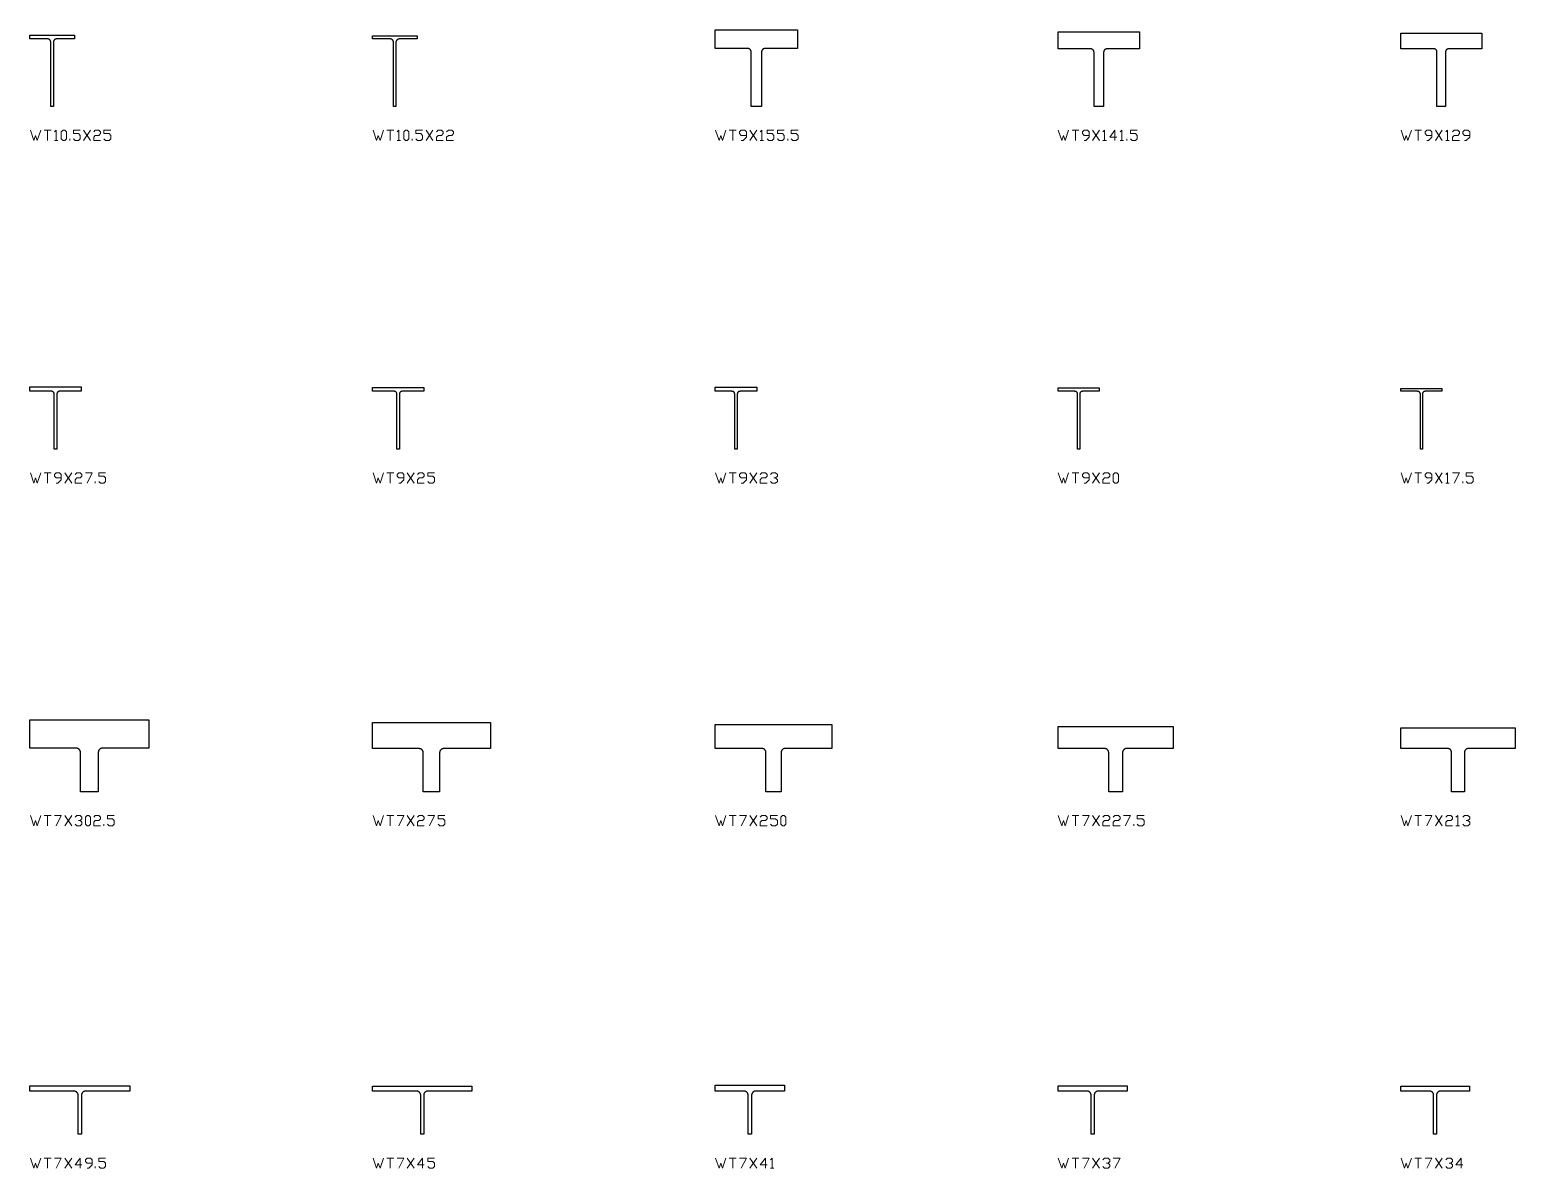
# Model space of a CAD drawing. Header units: inches. Extents: x 0 to 967, y -705 to 22.
# Drawn here: x 250 to 466.7, y -505 to -338.8 of the extents above; entities that cross this region are included whole.
import ezdxf

# ---------------------------------------------------------------- set-up
doc = ezdxf.new("R2010")
doc.units = ezdxf.units.IN
doc.header["$MEASUREMENT"] = 0
doc.layers.add('AISC_STEEL', color=7, linetype='Continuous')

msp = doc.modelspace()

# ---------------------------------------------------------------- linework, layer by layer
at = {"color": 3, "lineweight": 0}
for p, q in [((252.11, -353.47), (253.11, -353.47)), ((252.61, -353.47), (252.61, -354.98)), ((253.61, -354.98), (254.11, -354.98)), ((255.86, -354.98), (255.86, -354.73)), ((257.87, -354.98), (258.87, -353.47)), ((257.87, -353.47), (258.87, -354.98)), ((302.1, -353.47), (303.11, -353.47)), ((302.6, -353.47), (302.6, -354.98)), ((303.61, -354.98), (304.11, -354.98)), ((305.81, -354.98), (305.81, -354.73)), ((307.81, -354.98), (308.82, -353.47)), ((307.81, -353.47), (308.82, -354.98)), ((352.05, -353.47), (353.05, -353.47)), ((352.55, -353.47), (352.55, -354.98)), ((355.05, -354.98), (356.06, -353.47)), ((355.05, -353.47), (356.06, -354.98)), ((356.56, -354.98), (357.06, -354.98)), ((360.57, -354.98), (360.57, -354.73)), ((402.04, -353.47), (403.05, -353.47)), ((402.55, -353.47), (402.55, -354.98)), ((405.05, -354.98), (406.05, -353.47)), ((405.05, -353.47), (406.05, -354.98)), ((406.55, -354.98), (407.05, -354.98)), ((409.06, -354.98), (409.56, -354.98)), ((410.06, -354.98), (410.06, -354.73)), ((452.04, -353.47), (453.04, -353.47)), ((452.54, -353.47), (452.54, -354.98)), ((455.05, -354.98), (456.05, -353.47)), ((455.05, -353.47), (456.05, -354.98)), ((456.55, -354.98), (457.05, -354.98)), ((252.11, -403.47), (253.11, -403.47)), ((252.61, -403.47), (252.61, -404.97)), ((255.11, -404.97), (256.12, -403.47)), ((255.11, -403.47), (256.12, -404.97)), ((259.57, -404.97), (259.57, -404.72)), ((302.1, -403.47), (303.11, -403.47)), ((302.6, -403.47), (302.6, -404.97)), ((305.06, -404.97), (306.06, -403.47)), ((305.06, -403.47), (306.06, -404.97)), ((352.05, -403.47), (353.05, -403.47)), ((352.55, -403.47), (352.55, -404.97)), ((355.05, -404.97), (356.06, -403.47)), ((355.05, -403.47), (356.06, -404.97)), ((402.04, -403.47), (403.05, -403.47)), ((402.55, -403.47), (402.55, -404.97)), ((405.05, -404.97), (406.05, -403.47)), ((405.05, -403.47), (406.05, -404.97)), ((452.04, -403.47), (453.04, -403.47)), ((452.54, -403.47), (452.54, -404.97)), ((455.05, -404.97), (456.05, -403.47)), ((455.05, -403.47), (456.05, -404.97)), ((456.55, -404.97), (457.05, -404.97)), ((459.05, -404.97), (459.05, -404.72)), ((252.11, -453.46), (253.11, -453.46)), ((252.61, -453.46), (252.61, -454.97)), ((255.11, -454.97), (256.12, -453.46)), ((255.11, -453.46), (256.12, -454.97)), ((260.82, -454.97), (260.82, -454.72)), ((302.1, -453.46), (303.11, -453.46)), ((302.6, -453.46), (302.6, -454.97)), ((305.06, -454.97), (306.06, -453.46)), ((305.06, -453.46), (306.06, -454.97)), ((352.05, -453.46), (353.05, -453.46)), ((352.55, -453.46), (352.55, -454.97)), ((355.05, -454.97), (356.06, -453.46)), ((355.05, -453.46), (356.06, -454.97)), ((402.04, -453.46), (403.05, -453.46)), ((402.55, -453.46), (402.55, -454.97)), ((405.05, -454.97), (406.05, -453.46)), ((405.05, -453.46), (406.05, -454.97)), ((411.06, -454.97), (411.06, -454.72)), ((452.04, -453.46), (453.04, -453.46)), ((452.54, -453.46), (452.54, -454.97)), ((455.05, -454.97), (456.05, -453.46)), ((455.05, -453.46), (456.05, -454.97)), ((458.05, -454.97), (458.55, -454.97)), ((252.11, -503.46), (253.11, -503.46)), ((252.61, -503.46), (252.61, -504.96)), ((255.11, -504.96), (256.12, -503.46)), ((255.11, -503.46), (256.12, -504.96)), ((259.57, -504.96), (259.57, -504.71)), ((302.1, -503.46), (303.11, -503.46)), ((302.6, -503.46), (302.6, -504.96)), ((305.06, -504.96), (306.06, -503.46)), ((305.06, -503.46), (306.06, -504.96)), ((352.05, -503.46), (353.05, -503.46)), ((352.55, -503.46), (352.55, -504.96)), ((355.05, -504.96), (356.06, -503.46)), ((355.05, -503.46), (356.06, -504.96)), ((402.04, -503.46), (403.05, -503.46)), ((402.55, -503.46), (402.55, -504.96)), ((405.05, -504.96), (406.05, -503.46)), ((405.05, -503.46), (406.05, -504.96)), ((452.04, -503.46), (453.04, -503.46)), ((452.54, -503.46), (452.54, -504.96)), ((455.05, -504.96), (456.05, -503.46)), ((455.05, -503.46), (456.05, -504.96)), ((358.06, -504.96), (358.56, -504.96))]:
    msp.add_line(p, q, dxfattribs=at)
for points in [[(250.1, -353.47), (250.6, -354.98), (250.86, -354.22), (251.11, -354.98), (251.61, -353.47)], [(253.61, -353.72), (253.86, -353.47), (253.86, -354.98)], [(256.37, -354.73), (256.62, -354.98), (257.12, -354.98), (257.37, -354.73), (257.37, -354.22), (257.12, -353.97), (256.37, -353.97), (256.37, -353.47), (257.37, -353.47)], [(259.37, -353.72), (259.57, -353.47), (260.07, -353.47), (260.32, -353.72), (260.32, -353.97), (260.07, -354.22), (259.57, -354.22), (259.37, -354.48), (259.37, -354.98), (260.32, -354.98)], [(260.82, -354.73), (261.07, -354.98), (261.58, -354.98), (261.83, -354.73), (261.83, -354.22), (261.58, -353.97), (260.82, -353.97), (260.82, -353.47), (261.83, -353.47)], [(300.1, -353.47), (300.6, -354.98), (300.85, -354.22), (301.1, -354.98), (301.6, -353.47)], [(303.61, -353.72), (303.86, -353.47), (303.86, -354.98)], [(306.31, -354.73), (306.56, -354.98), (307.06, -354.98), (307.31, -354.73), (307.31, -354.22), (307.06, -353.97), (306.31, -353.97), (306.31, -353.47), (307.31, -353.47)], [(309.32, -353.72), (309.57, -353.47), (310.07, -353.47), (310.32, -353.72), (310.32, -353.97), (310.07, -354.22), (309.57, -354.22), (309.32, -354.48), (309.32, -354.98), (310.32, -354.98)], [(310.82, -353.72), (311.07, -353.47), (311.57, -353.47), (311.82, -353.72), (311.82, -353.97), (311.57, -354.22), (311.07, -354.22), (310.82, -354.48), (310.82, -354.98), (311.82, -354.98)], [(350.04, -353.47), (350.55, -354.98), (350.8, -354.22), (351.05, -354.98), (351.55, -353.47)], [(353.8, -354.98), (354.05, -354.98), (354.55, -354.48), (354.55, -353.72), (354.3, -353.47), (353.8, -353.47), (353.55, -353.72), (353.55, -353.97), (353.8, -354.22), (354.55, -354.22)], [(356.56, -353.72), (356.81, -353.47), (356.81, -354.98)], [(357.56, -354.73), (357.81, -354.98), (358.31, -354.98), (358.56, -354.73), (358.56, -354.22), (358.31, -353.97), (357.56, -353.97), (357.56, -353.47), (358.56, -353.47)], [(359.06, -354.73), (359.31, -354.98), (359.81, -354.98), (360.06, -354.73), (360.06, -354.22), (359.81, -353.97), (359.06, -353.97), (359.06, -353.47), (360.06, -353.47)], [(361.07, -354.73), (361.32, -354.98), (361.82, -354.98), (362.07, -354.73), (362.07, -354.22), (361.82, -353.97), (361.07, -353.97), (361.07, -353.47), (362.07, -353.47)], [(400.04, -353.47), (400.54, -354.98), (400.79, -354.22), (401.04, -354.98), (401.54, -353.47)], [(403.8, -354.98), (404.05, -354.98), (404.55, -354.48), (404.55, -353.72), (404.3, -353.47), (403.8, -353.47), (403.55, -353.72), (403.55, -353.97), (403.8, -354.22), (404.55, -354.22)], [(406.55, -353.72), (406.8, -353.47), (406.8, -354.98)], [(408.56, -354.48), (407.55, -354.48), (408.31, -353.47), (408.31, -354.98)], [(409.06, -353.72), (409.31, -353.47), (409.31, -354.98)], [(410.56, -354.73), (410.81, -354.98), (411.31, -354.98), (411.56, -354.73), (411.56, -354.22), (411.31, -353.97), (410.56, -353.97), (410.56, -353.47), (411.56, -353.47)], [(450.04, -353.47), (450.54, -354.98), (450.79, -354.22), (451.04, -354.98), (451.54, -353.47)], [(453.79, -354.98), (454.04, -354.98), (454.54, -354.48), (454.54, -353.72), (454.29, -353.47), (453.79, -353.47), (453.54, -353.72), (453.54, -353.97), (453.79, -354.22), (454.54, -354.22)], [(456.55, -353.72), (456.8, -353.47), (456.8, -354.98)], [(457.55, -353.72), (457.8, -353.47), (458.3, -353.47), (458.55, -353.72), (458.55, -353.97), (458.3, -354.22), (457.8, -354.22), (457.55, -354.48), (457.55, -354.98), (458.55, -354.98)], [(459.3, -354.98), (459.55, -354.98), (460.06, -354.48), (460.06, -353.72), (459.8, -353.47), (459.3, -353.47), (459.05, -353.72), (459.05, -353.97), (459.3, -354.22), (460.06, -354.22)], [(250.1, -403.47), (250.6, -404.97), (250.86, -404.22), (251.11, -404.97), (251.61, -403.47)], [(253.86, -404.97), (254.11, -404.97), (254.61, -404.47), (254.61, -403.72), (254.36, -403.47), (253.86, -403.47), (253.61, -403.72), (253.61, -403.97), (253.86, -404.22), (254.61, -404.22)], [(256.62, -403.72), (256.87, -403.47), (257.37, -403.47), (257.62, -403.72), (257.62, -403.97), (257.37, -404.22), (256.87, -404.22), (256.62, -404.47), (256.62, -404.97), (257.62, -404.97)], [(258.12, -403.47), (259.12, -403.47), (258.37, -404.97)], [(260.07, -404.72), (260.32, -404.97), (260.82, -404.97), (261.07, -404.72), (261.07, -404.22), (260.82, -403.97), (260.07, -403.97), (260.07, -403.47), (261.07, -403.47)], [(300.1, -403.47), (300.6, -404.97), (300.85, -404.22), (301.1, -404.97), (301.6, -403.47)], [(303.86, -404.97), (304.11, -404.97), (304.56, -404.47), (304.56, -403.72), (304.36, -403.47), (303.86, -403.47), (303.61, -403.72), (303.61, -403.97), (303.86, -404.22), (304.56, -404.22)], [(306.56, -403.72), (306.81, -403.47), (307.31, -403.47), (307.56, -403.72), (307.56, -403.97), (307.31, -404.22), (306.81, -404.22), (306.56, -404.47), (306.56, -404.97), (307.56, -404.97)], [(308.06, -404.72), (308.32, -404.97), (308.82, -404.97), (309.07, -404.72), (309.07, -404.22), (308.82, -403.97), (308.06, -403.97), (308.06, -403.47), (309.07, -403.47)], [(350.04, -403.47), (350.55, -404.97), (350.8, -404.22), (351.05, -404.97), (351.55, -403.47)], [(353.8, -404.97), (354.05, -404.97), (354.55, -404.47), (354.55, -403.72), (354.3, -403.47), (353.8, -403.47), (353.55, -403.72), (353.55, -403.97), (353.8, -404.22), (354.55, -404.22)], [(356.56, -403.72), (356.81, -403.47), (357.31, -403.47), (357.56, -403.72), (357.56, -403.97), (357.31, -404.22), (356.81, -404.22), (356.56, -404.47), (356.56, -404.97), (357.56, -404.97)], [(358.06, -403.72), (358.31, -403.47), (358.81, -403.47), (359.06, -403.72), (359.06, -403.97), (358.81, -404.22)], [(358.56, -404.22), (358.81, -404.22), (359.06, -404.47), (359.06, -404.72), (358.81, -404.97), (358.31, -404.97), (358.06, -404.72)], [(400.04, -403.47), (400.54, -404.97), (400.79, -404.22), (401.04, -404.97), (401.54, -403.47)], [(403.8, -404.97), (404.05, -404.97), (404.55, -404.47), (404.55, -403.72), (404.3, -403.47), (403.8, -403.47), (403.55, -403.72), (403.55, -403.97), (403.8, -404.22), (404.55, -404.22)], [(406.55, -403.72), (406.8, -403.47), (407.3, -403.47), (407.55, -403.72), (407.55, -403.97), (407.3, -404.22), (406.8, -404.22), (406.55, -404.47), (406.55, -404.97), (407.55, -404.97)], [(450.04, -403.47), (450.54, -404.97), (450.79, -404.22), (451.04, -404.97), (451.54, -403.47)], [(453.79, -404.97), (454.04, -404.97), (454.54, -404.47), (454.54, -403.72), (454.29, -403.47), (453.79, -403.47), (453.54, -403.72), (453.54, -403.97), (453.79, -404.22), (454.54, -404.22)], [(456.55, -403.72), (456.8, -403.47), (456.8, -404.97)], [(457.55, -403.47), (458.55, -403.47), (457.8, -404.97)], [(459.55, -404.72), (459.8, -404.97), (460.31, -404.97), (460.56, -404.72), (460.56, -404.22), (460.31, -403.97), (459.55, -403.97), (459.55, -403.47), (460.56, -403.47)], [(250.1, -453.46), (250.6, -454.97), (250.86, -454.22), (251.11, -454.97), (251.61, -453.46)], [(253.61, -453.46), (254.61, -453.46), (253.86, -454.97)], [(256.62, -453.72), (256.87, -453.46), (257.37, -453.46), (257.62, -453.72), (257.62, -453.97), (257.37, -454.22)], [(257.12, -454.22), (257.37, -454.22), (257.62, -454.47), (257.62, -454.72), (257.37, -454.97), (256.87, -454.97), (256.62, -454.72)], [(259.37, -453.72), (259.57, -453.46), (260.07, -453.46), (260.32, -453.72), (260.32, -453.97), (260.07, -454.22), (259.57, -454.22), (259.37, -454.47), (259.37, -454.97), (260.32, -454.97)], [(261.33, -454.72), (261.58, -454.97), (262.08, -454.97), (262.33, -454.72), (262.33, -454.22), (262.08, -453.97), (261.33, -453.97), (261.33, -453.46), (262.33, -453.46)], [(300.1, -453.46), (300.6, -454.97), (300.85, -454.22), (301.1, -454.97), (301.6, -453.46)], [(303.61, -453.46), (304.56, -453.46), (303.86, -454.97)], [(306.56, -453.72), (306.81, -453.46), (307.31, -453.46), (307.56, -453.72), (307.56, -453.97), (307.31, -454.22), (306.81, -454.22), (306.56, -454.47), (306.56, -454.97), (307.56, -454.97)], [(308.06, -453.46), (309.07, -453.46), (308.32, -454.97)], [(309.57, -454.72), (309.82, -454.97), (310.32, -454.97), (310.57, -454.72), (310.57, -454.22), (310.32, -453.97), (309.57, -453.97), (309.57, -453.46), (310.57, -453.46)], [(350.04, -453.46), (350.55, -454.97), (350.8, -454.22), (351.05, -454.97), (351.55, -453.46)], [(353.55, -453.46), (354.55, -453.46), (353.8, -454.97)], [(356.56, -453.72), (356.81, -453.46), (357.31, -453.46), (357.56, -453.72), (357.56, -453.97), (357.31, -454.22), (356.81, -454.22), (356.56, -454.47), (356.56, -454.97), (357.56, -454.97)], [(358.06, -454.72), (358.31, -454.97), (358.81, -454.97), (359.06, -454.72), (359.06, -454.22), (358.81, -453.97), (358.06, -453.97), (358.06, -453.46), (359.06, -453.46)], [(400.04, -453.46), (400.54, -454.97), (400.79, -454.22), (401.04, -454.97), (401.54, -453.46)], [(403.55, -453.46), (404.55, -453.46), (403.8, -454.97)], [(406.55, -453.72), (406.8, -453.46), (407.3, -453.46), (407.55, -453.72), (407.55, -453.97), (407.3, -454.22), (406.8, -454.22), (406.55, -454.47), (406.55, -454.97), (407.55, -454.97)], [(408.06, -453.72), (408.31, -453.46), (408.81, -453.46), (409.06, -453.72), (409.06, -453.97), (408.81, -454.22), (408.31, -454.22), (408.06, -454.47), (408.06, -454.97), (409.06, -454.97)], [(409.56, -453.46), (410.56, -453.46), (409.81, -454.97)], [(411.56, -454.72), (411.81, -454.97), (412.31, -454.97), (412.56, -454.72), (412.56, -454.22), (412.31, -453.97), (411.56, -453.97), (411.56, -453.46), (412.56, -453.46)], [(450.04, -453.46), (450.54, -454.97), (450.79, -454.22), (451.04, -454.97), (451.54, -453.46)], [(453.54, -453.46), (454.54, -453.46), (453.79, -454.97)], [(456.55, -453.72), (456.8, -453.46), (457.3, -453.46), (457.55, -453.72), (457.55, -453.97), (457.3, -454.22), (456.8, -454.22), (456.55, -454.47), (456.55, -454.97), (457.55, -454.97)], [(458.05, -453.72), (458.3, -453.46), (458.3, -454.97)], [(459.05, -453.72), (459.3, -453.46), (459.8, -453.46), (460.06, -453.72), (460.06, -453.97), (459.8, -454.22)], [(459.55, -454.22), (459.8, -454.22), (460.06, -454.47), (460.06, -454.72), (459.8, -454.97), (459.3, -454.97), (459.05, -454.72)], [(250.1, -503.46), (250.6, -504.96), (250.86, -504.21), (251.11, -504.96), (251.61, -503.46)], [(253.61, -503.46), (254.61, -503.46), (253.86, -504.96)], [(257.62, -504.46), (256.62, -504.46), (257.37, -503.46), (257.37, -504.96)], [(258.37, -504.96), (258.62, -504.96), (259.12, -504.46), (259.12, -503.71), (258.87, -503.46), (258.37, -503.46), (258.12, -503.71), (258.12, -503.96), (258.37, -504.21), (259.12, -504.21)], [(260.07, -504.71), (260.32, -504.96), (260.82, -504.96), (261.07, -504.71), (261.07, -504.21), (260.82, -503.96), (260.07, -503.96), (260.07, -503.46), (261.07, -503.46)], [(300.1, -503.46), (300.6, -504.96), (300.85, -504.21), (301.1, -504.96), (301.6, -503.46)], [(303.61, -503.46), (304.56, -503.46), (303.86, -504.96)], [(307.56, -504.46), (306.56, -504.46), (307.31, -503.46), (307.31, -504.96)], [(308.06, -504.71), (308.32, -504.96), (308.82, -504.96), (309.07, -504.71), (309.07, -504.21), (308.82, -503.96), (308.06, -503.96), (308.06, -503.46), (309.07, -503.46)], [(350.04, -503.46), (350.55, -504.96), (350.8, -504.21), (351.05, -504.96), (351.55, -503.46)], [(353.55, -503.46), (354.55, -503.46), (353.8, -504.96)], [(357.56, -504.46), (356.56, -504.46), (357.31, -503.46), (357.31, -504.96)], [(358.06, -503.71), (358.31, -503.46), (358.31, -504.96)], [(400.04, -503.46), (400.54, -504.96), (400.79, -504.21), (401.04, -504.96), (401.54, -503.46)], [(403.55, -503.46), (404.55, -503.46), (403.8, -504.96)], [(406.55, -503.71), (406.8, -503.46), (407.3, -503.46), (407.55, -503.71), (407.55, -503.96), (407.3, -504.21)], [(407.05, -504.21), (407.3, -504.21), (407.55, -504.46), (407.55, -504.71), (407.3, -504.96), (406.8, -504.96), (406.55, -504.71)], [(408.06, -503.46), (409.06, -503.46), (408.31, -504.96)], [(450.04, -503.46), (450.54, -504.96), (450.79, -504.21), (451.04, -504.96), (451.54, -503.46)], [(453.54, -503.46), (454.54, -503.46), (453.79, -504.96)], [(456.55, -503.71), (456.8, -503.46), (457.3, -503.46), (457.55, -503.71), (457.55, -503.96), (457.3, -504.21)], [(457.05, -504.21), (457.3, -504.21), (457.55, -504.46), (457.55, -504.71), (457.3, -504.96), (456.8, -504.96), (456.55, -504.71)], [(459.05, -504.46), (458.05, -504.46), (458.8, -503.46), (458.8, -504.96)]]:
    msp.add_lwpolyline(points, dxfattribs=at)
for points in [[(254.86, -354.98), (254.86, -354.98), (255.11, -354.98), (255.36, -354.73), (255.36, -353.72), (255.11, -353.47), (254.86, -353.47), (254.61, -353.72), (254.61, -354.73)], [(304.81, -354.98), (304.81, -354.98), (305.06, -354.98), (305.31, -354.73), (305.31, -353.72), (305.06, -353.47), (304.81, -353.47), (304.56, -353.72), (304.56, -354.73)], [(408.31, -404.97), (408.31, -404.97), (408.56, -404.97), (408.81, -404.72), (408.81, -403.72), (408.56, -403.47), (408.31, -403.47), (408.06, -403.72), (408.06, -404.72)], [(258.37, -454.97), (258.37, -454.97), (258.62, -454.97), (258.87, -454.72), (258.87, -453.72), (258.62, -453.46), (258.37, -453.46), (258.12, -453.72), (258.12, -454.72)], [(359.81, -454.97), (359.81, -454.97), (360.06, -454.97), (360.31, -454.72), (360.31, -453.72), (360.06, -453.46), (359.81, -453.46), (359.56, -453.72), (359.56, -454.72)]]:
    msp.add_lwpolyline(points, close=True, dxfattribs=at)
at = {"layer": 'AISC_STEEL'}
for points in [[(256.53, -339.6), (256.53, -340.13), (253.96, -340.13), (253.93, -340.14), (253.9, -340.14), (253.87, -340.14), (253.84, -340.15), (253.82, -340.16), (253.79, -340.17), (253.76, -340.18), (253.73, -340.19), (253.71, -340.2), (253.68, -340.22), (253.66, -340.23), (253.64, -340.25), (253.61, -340.27), (253.59, -340.29), (253.57, -340.32), (253.55, -340.34), (253.54, -340.36), (253.52, -340.39), (253.51, -340.41), (253.5, -340.44), (253.49, -340.47), (253.48, -340.5), (253.47, -340.52), (253.46, -340.55), (253.46, -340.58), (253.46, -340.61), (253.46, -340.64), (253.46, -350), (253.26, -350), (253.07, -350), (253.07, -340.64), (253.07, -340.61), (253.07, -340.58), (253.07, -340.55), (253.06, -340.52), (253.05, -340.5), (253.04, -340.47), (253.03, -340.44), (253.02, -340.41), (253.01, -340.39), (252.99, -340.36), (252.98, -340.34), (252.96, -340.32), (252.94, -340.29), (252.92, -340.27), (252.89, -340.25), (252.87, -340.23), (252.85, -340.22), (252.82, -340.2), (252.8, -340.19), (252.77, -340.18), (252.74, -340.17), (252.71, -340.16), (252.69, -340.15), (252.66, -340.14), (252.63, -340.14), (252.6, -340.14), (252.57, -340.13), (250, -340.13), (250, -339.6), (253.26, -339.6)], [(306.5, -339.7), (306.5, -340.15), (303.93, -340.15), (303.9, -340.15), (303.87, -340.15), (303.84, -340.16), (303.81, -340.16), (303.78, -340.17), (303.75, -340.18), (303.73, -340.19), (303.7, -340.2), (303.68, -340.22), (303.65, -340.23), (303.63, -340.25), (303.6, -340.27), (303.58, -340.29), (303.56, -340.31), (303.54, -340.33), (303.52, -340.35), (303.51, -340.38), (303.49, -340.4), (303.48, -340.43), (303.47, -340.45), (303.46, -340.48), (303.45, -340.51), (303.44, -340.53), (303.43, -340.56), (303.43, -340.59), (303.43, -340.62), (303.43, -340.65), (303.43, -350), (303.25, -350), (303.07, -350), (303.07, -340.65), (303.07, -340.62), (303.07, -340.59), (303.07, -340.56), (303.06, -340.53), (303.05, -340.51), (303.04, -340.48), (303.03, -340.45), (303.02, -340.43), (303.01, -340.4), (302.99, -340.38), (302.98, -340.35), (302.96, -340.33), (302.94, -340.31), (302.92, -340.29), (302.9, -340.27), (302.87, -340.25), (302.85, -340.23), (302.82, -340.22), (302.8, -340.2), (302.77, -340.19), (302.75, -340.18), (302.72, -340.17), (302.69, -340.16), (302.66, -340.16), (302.63, -340.15), (302.6, -340.15), (302.57, -340.15), (300, -340.15), (300, -339.7), (303.25, -339.7)], [(362, -338.8), (362, -341.54), (357.26, -341.54), (357.23, -341.54), (357.2, -341.54), (357.17, -341.55), (357.14, -341.55), (357.12, -341.56), (357.09, -341.57), (357.06, -341.58), (357.04, -341.59), (357.01, -341.61), (356.99, -341.62), (356.96, -341.64), (356.94, -341.66), (356.92, -341.68), (356.9, -341.7), (356.88, -341.72), (356.86, -341.74), (356.84, -341.77), (356.83, -341.79), (356.81, -341.82), (356.8, -341.84), (356.79, -341.87), (356.78, -341.9), (356.77, -341.92), (356.77, -341.95), (356.76, -341.98), (356.76, -342.01), (356.76, -342.04), (356.76, -350), (356, -350), (355.24, -350), (355.24, -342.04), (355.24, -342.01), (355.24, -341.98), (355.23, -341.95), (355.23, -341.92), (355.22, -341.9), (355.21, -341.87), (355.2, -341.84), (355.19, -341.82), (355.17, -341.79), (355.16, -341.77), (355.14, -341.74), (355.12, -341.72), (355.1, -341.7), (355.08, -341.68), (355.06, -341.66), (355.04, -341.64), (355.01, -341.62), (354.99, -341.61), (354.96, -341.59), (354.94, -341.58), (354.91, -341.57), (354.88, -341.56), (354.86, -341.55), (354.83, -341.55), (354.8, -341.54), (354.77, -341.54), (354.74, -341.54), (350, -341.54), (350, -338.8), (356, -338.8)], [(411.9, -339.1), (411.9, -341.6), (407.15, -341.6), (407.12, -341.6), (407.09, -341.6), (407.06, -341.61), (407.03, -341.61), (407.01, -341.62), (406.98, -341.63), (406.95, -341.64), (406.93, -341.65), (406.9, -341.67), (406.88, -341.68), (406.85, -341.7), (406.83, -341.72), (406.81, -341.74), (406.79, -341.76), (406.77, -341.78), (406.75, -341.8), (406.73, -341.83), (406.72, -341.85), (406.7, -341.88), (406.69, -341.9), (406.68, -341.93), (406.67, -341.96), (406.66, -341.98), (406.66, -342.01), (406.65, -342.04), (406.65, -342.07), (406.65, -342.1), (406.65, -350), (405.95, -350), (405.25, -350), (405.25, -342.1), (405.25, -342.07), (405.25, -342.04), (405.24, -342.01), (405.24, -341.98), (405.23, -341.96), (405.22, -341.93), (405.21, -341.9), (405.2, -341.88), (405.18, -341.85), (405.17, -341.83), (405.15, -341.8), (405.13, -341.78), (405.11, -341.76), (405.09, -341.74), (405.07, -341.72), (405.05, -341.7), (405.02, -341.68), (405, -341.67), (404.97, -341.65), (404.95, -341.64), (404.92, -341.63), (404.89, -341.62), (404.87, -341.61), (404.84, -341.61), (404.81, -341.6), (404.78, -341.6), (404.75, -341.6), (400, -341.6), (400, -339.1), (405.95, -339.1)], [(461.8, -339.3), (461.8, -341.6), (456.94, -341.6), (456.91, -341.6), (456.88, -341.6), (456.85, -341.61), (456.82, -341.62), (456.79, -341.63), (456.77, -341.64), (456.74, -341.65), (456.71, -341.67), (456.69, -341.69), (456.67, -341.71), (456.65, -341.73), (456.63, -341.75), (456.61, -341.77), (456.59, -341.8), (456.58, -341.83), (456.57, -341.85), (456.56, -341.88), (456.55, -341.91), (456.54, -341.94), (456.54, -341.97), (456.54, -342), (456.54, -350), (455.9, -350), (455.26, -350), (455.26, -342), (455.26, -341.97), (455.26, -341.94), (455.25, -341.91), (455.24, -341.88), (455.23, -341.85), (455.22, -341.83), (455.21, -341.8), (455.19, -341.77), (455.17, -341.75), (455.15, -341.73), (455.13, -341.71), (455.11, -341.69), (455.09, -341.67), (455.06, -341.65), (455.03, -341.64), (455.01, -341.63), (454.98, -341.62), (454.95, -341.61), (454.92, -341.6), (454.89, -341.6), (454.86, -341.6), (450, -341.6), (450, -339.3), (455.9, -339.3)], [(257.53, -390.94), (257.53, -391.57), (254.36, -391.57), (254.33, -391.57), (254.3, -391.57), (254.27, -391.58), (254.24, -391.59), (254.21, -391.6), (254.19, -391.61), (254.16, -391.62), (254.13, -391.64), (254.11, -391.66), (254.09, -391.68), (254.07, -391.7), (254.05, -391.72), (254.03, -391.74), (254.01, -391.77), (254, -391.8), (253.99, -391.82), (253.98, -391.85), (253.97, -391.88), (253.96, -391.91), (253.96, -391.94), (253.96, -391.97), (253.96, -400), (253.76, -400), (253.57, -400), (253.57, -391.97), (253.57, -391.94), (253.57, -391.91), (253.56, -391.88), (253.55, -391.85), (253.54, -391.82), (253.53, -391.8), (253.52, -391.77), (253.5, -391.74), (253.48, -391.72), (253.46, -391.7), (253.44, -391.68), (253.42, -391.66), (253.4, -391.64), (253.37, -391.62), (253.34, -391.61), (253.32, -391.6), (253.29, -391.59), (253.26, -391.58), (253.23, -391.57), (253.2, -391.57), (253.17, -391.57), (250, -391.57), (250, -390.94), (253.76, -390.94)], [(307.5, -391), (307.5, -391.57), (304.33, -391.57), (304.3, -391.57), (304.27, -391.57), (304.24, -391.58), (304.22, -391.59), (304.19, -391.6), (304.16, -391.61), (304.14, -391.62), (304.11, -391.63), (304.09, -391.65), (304.07, -391.67), (304.05, -391.69), (304.03, -391.71), (304.01, -391.73), (303.99, -391.75), (303.98, -391.78), (303.96, -391.81), (303.95, -391.83), (303.94, -391.86), (303.94, -391.89), (303.93, -391.91), (303.93, -391.94), (303.93, -391.97), (303.93, -400), (303.75, -400), (303.57, -400), (303.57, -391.97), (303.57, -391.94), (303.57, -391.91), (303.56, -391.89), (303.56, -391.86), (303.55, -391.83), (303.54, -391.81), (303.52, -391.78), (303.51, -391.75), (303.49, -391.73), (303.47, -391.71), (303.45, -391.69), (303.43, -391.67), (303.41, -391.65), (303.39, -391.63), (303.36, -391.62), (303.34, -391.61), (303.31, -391.6), (303.28, -391.59), (303.26, -391.58), (303.23, -391.57), (303.2, -391.57), (303.17, -391.57), (300, -391.57), (300, -391), (303.75, -391)], [(356.06, -390.97), (356.06, -391.57), (353.62, -391.57), (353.59, -391.58), (353.56, -391.58), (353.53, -391.58), (353.5, -391.59), (353.47, -391.6), (353.45, -391.61), (353.42, -391.62), (353.4, -391.64), (353.37, -391.66), (353.35, -391.67), (353.33, -391.69), (353.31, -391.71), (353.29, -391.74), (353.27, -391.76), (353.26, -391.79), (353.25, -391.81), (353.24, -391.84), (353.23, -391.87), (353.22, -391.89), (353.21, -391.92), (353.21, -391.95), (353.21, -391.98), (353.21, -400), (353.03, -400), (352.85, -400), (352.85, -391.98), (352.85, -391.95), (352.85, -391.92), (352.84, -391.89), (352.83, -391.87), (352.82, -391.84), (352.81, -391.81), (352.8, -391.79), (352.79, -391.76), (352.77, -391.74), (352.75, -391.71), (352.73, -391.69), (352.71, -391.67), (352.69, -391.66), (352.66, -391.64), (352.64, -391.62), (352.61, -391.61), (352.59, -391.6), (352.56, -391.59), (352.53, -391.58), (352.5, -391.58), (352.47, -391.58), (352.44, -391.57), (350, -391.57), (350, -390.97), (353.03, -390.97)], [(406.02, -391.05), (406.02, -391.57), (403.57, -391.57), (403.54, -391.58), (403.51, -391.58), (403.48, -391.58), (403.46, -391.59), (403.43, -391.6), (403.4, -391.61), (403.38, -391.62), (403.35, -391.64), (403.33, -391.66), (403.31, -391.67), (403.29, -391.69), (403.27, -391.71), (403.25, -391.74), (403.23, -391.76), (403.22, -391.78), (403.2, -391.81), (403.19, -391.84), (403.18, -391.86), (403.18, -391.89), (403.17, -391.92), (403.17, -391.95), (403.17, -391.98), (403.17, -400), (403.01, -400), (402.85, -400), (402.85, -391.98), (402.85, -391.95), (402.85, -391.92), (402.84, -391.89), (402.84, -391.86), (402.83, -391.84), (402.82, -391.81), (402.8, -391.78), (402.79, -391.76), (402.77, -391.74), (402.75, -391.71), (402.73, -391.69), (402.71, -391.67), (402.69, -391.66), (402.67, -391.64), (402.64, -391.62), (402.62, -391.61), (402.59, -391.6), (402.56, -391.59), (402.54, -391.58), (402.51, -391.58), (402.48, -391.58), (402.45, -391.57), (400, -391.57), (400, -391.05), (403.01, -391.05)], [(456, -391.15), (456, -391.57), (453.55, -391.57), (453.52, -391.58), (453.49, -391.58), (453.47, -391.58), (453.44, -391.59), (453.41, -391.6), (453.39, -391.61), (453.36, -391.62), (453.33, -391.64), (453.31, -391.66), (453.29, -391.67), (453.27, -391.69), (453.25, -391.71), (453.23, -391.74), (453.21, -391.76), (453.2, -391.78), (453.19, -391.81), (453.18, -391.84), (453.17, -391.86), (453.16, -391.89), (453.15, -391.92), (453.15, -391.95), (453.15, -391.98), (453.15, -400), (453, -400), (452.85, -400), (452.85, -391.98), (452.85, -391.95), (452.85, -391.92), (452.84, -391.89), (452.83, -391.86), (452.82, -391.84), (452.81, -391.81), (452.8, -391.78), (452.79, -391.76), (452.77, -391.74), (452.75, -391.71), (452.73, -391.69), (452.71, -391.67), (452.69, -391.66), (452.67, -391.64), (452.64, -391.62), (452.61, -391.61), (452.59, -391.6), (452.56, -391.59), (452.53, -391.58), (452.51, -391.58), (452.48, -391.58), (452.45, -391.57), (450, -391.57), (450, -391.15), (453, -391.15)], [(267.4, -439.5), (267.4, -443.66), (260.6, -443.66), (260.57, -443.66), (260.54, -443.66), (260.51, -443.67), (260.48, -443.67), (260.45, -443.68), (260.43, -443.69), (260.4, -443.7), (260.37, -443.71), (260.34, -443.72), (260.32, -443.73), (260.29, -443.75), (260.27, -443.76), (260.24, -443.78), (260.22, -443.8), (260.2, -443.82), (260.18, -443.84), (260.16, -443.86), (260.14, -443.88), (260.12, -443.9), (260.1, -443.93), (260.09, -443.95), (260.07, -443.98), (260.06, -444), (260.05, -444.03), (260.04, -444.06), (260.03, -444.09), (260.02, -444.11), (260.01, -444.14), (260.01, -444.17), (260, -444.2), (260, -444.23), (260, -444.26), (260, -450), (258.7, -450), (257.4, -450), (257.4, -444.26), (257.4, -444.23), (257.4, -444.2), (257.39, -444.17), (257.39, -444.14), (257.38, -444.11), (257.37, -444.09), (257.36, -444.06), (257.35, -444.03), (257.34, -444), (257.33, -443.98), (257.31, -443.95), (257.3, -443.93), (257.28, -443.9), (257.26, -443.88), (257.24, -443.86), (257.22, -443.84), (257.2, -443.82), (257.18, -443.8), (257.16, -443.78), (257.13, -443.76), (257.11, -443.75), (257.08, -443.73), (257.06, -443.72), (257.03, -443.71), (257, -443.7), (256.97, -443.69), (256.95, -443.68), (256.92, -443.67), (256.89, -443.67), (256.86, -443.66), (256.83, -443.66), (256.8, -443.66), (250, -443.66), (250, -439.5), (258.7, -439.5)], [(317.2, -439.9), (317.2, -443.72), (310.39, -443.72), (310.36, -443.72), (310.33, -443.72), (310.3, -443.73), (310.27, -443.73), (310.24, -443.74), (310.22, -443.75), (310.19, -443.76), (310.16, -443.77), (310.13, -443.78), (310.11, -443.79), (310.08, -443.81), (310.06, -443.82), (310.03, -443.84), (310.01, -443.86), (309.99, -443.88), (309.97, -443.9), (309.95, -443.92), (309.93, -443.94), (309.91, -443.96), (309.89, -443.99), (309.88, -444.01), (309.86, -444.04), (309.85, -444.06), (309.84, -444.09), (309.83, -444.12), (309.82, -444.15), (309.81, -444.17), (309.8, -444.2), (309.8, -444.23), (309.79, -444.26), (309.79, -444.29), (309.79, -444.32), (309.79, -450), (308.6, -450), (307.41, -450), (307.41, -444.32), (307.41, -444.29), (307.41, -444.26), (307.4, -444.23), (307.4, -444.2), (307.39, -444.17), (307.38, -444.15), (307.37, -444.12), (307.36, -444.09), (307.35, -444.06), (307.34, -444.04), (307.32, -444.01), (307.31, -443.99), (307.29, -443.96), (307.27, -443.94), (307.25, -443.92), (307.23, -443.9), (307.21, -443.88), (307.19, -443.86), (307.17, -443.84), (307.14, -443.82), (307.12, -443.81), (307.09, -443.79), (307.07, -443.78), (307.04, -443.77), (307.01, -443.76), (306.98, -443.75), (306.96, -443.74), (306.93, -443.73), (306.9, -443.73), (306.87, -443.72), (306.84, -443.72), (306.81, -443.72), (300, -443.72), (300, -439.9), (308.6, -439.9)], [(367, -440.2), (367, -443.7), (360.19, -443.7), (360.17, -443.7), (360.14, -443.7), (360.11, -443.71), (360.08, -443.71), (360.05, -443.72), (360.02, -443.73), (359.99, -443.74), (359.97, -443.75), (359.94, -443.76), (359.91, -443.77), (359.89, -443.79), (359.86, -443.8), (359.84, -443.82), (359.81, -443.84), (359.79, -443.86), (359.77, -443.88), (359.75, -443.9), (359.73, -443.92), (359.71, -443.94), (359.7, -443.97), (359.68, -443.99), (359.67, -444.02), (359.65, -444.04), (359.64, -444.07), (359.63, -444.1), (359.62, -444.13), (359.61, -444.15), (359.61, -444.18), (359.6, -444.21), (359.6, -444.24), (359.6, -444.27), (359.6, -444.3), (359.6, -450), (358.5, -450), (357.4, -450), (357.4, -444.3), (357.4, -444.27), (357.4, -444.24), (357.4, -444.21), (357.39, -444.18), (357.39, -444.15), (357.38, -444.13), (357.37, -444.1), (357.36, -444.07), (357.35, -444.04), (357.33, -444.02), (357.32, -443.99), (357.3, -443.97), (357.29, -443.94), (357.27, -443.92), (357.25, -443.9), (357.23, -443.88), (357.21, -443.86), (357.19, -443.84), (357.16, -443.82), (357.14, -443.8), (357.11, -443.79), (357.09, -443.77), (357.06, -443.76), (357.03, -443.75), (357.01, -443.74), (356.98, -443.73), (356.95, -443.72), (356.92, -443.71), (356.89, -443.71), (356.86, -443.7), (356.83, -443.7), (356.81, -443.7), (350, -443.7), (350, -440.2), (358.5, -440.2)], [(416.8, -440.49), (416.8, -443.7), (410.01, -443.7), (409.98, -443.7), (409.95, -443.7), (409.92, -443.71), (409.89, -443.71), (409.86, -443.72), (409.84, -443.73), (409.81, -443.74), (409.78, -443.75), (409.75, -443.76), (409.73, -443.77), (409.7, -443.79), (409.68, -443.8), (409.65, -443.82), (409.63, -443.84), (409.61, -443.86), (409.59, -443.88), (409.57, -443.9), (409.55, -443.92), (409.53, -443.94), (409.51, -443.97), (409.5, -443.99), (409.48, -444.02), (409.47, -444.04), (409.46, -444.07), (409.45, -444.1), (409.44, -444.13), (409.43, -444.15), (409.42, -444.18), (409.42, -444.21), (409.41, -444.24), (409.41, -444.27), (409.41, -444.3), (409.41, -450), (408.4, -450), (407.39, -450), (407.39, -444.3), (407.39, -444.27), (407.39, -444.24), (407.38, -444.21), (407.38, -444.18), (407.37, -444.15), (407.36, -444.13), (407.35, -444.1), (407.34, -444.07), (407.33, -444.04), (407.32, -444.02), (407.3, -443.99), (407.29, -443.97), (407.27, -443.94), (407.25, -443.92), (407.23, -443.9), (407.21, -443.88), (407.19, -443.86), (407.17, -443.84), (407.15, -443.82), (407.12, -443.8), (407.1, -443.79), (407.07, -443.77), (407.05, -443.76), (407.02, -443.75), (406.99, -443.74), (406.96, -443.73), (406.94, -443.72), (406.91, -443.71), (406.88, -443.71), (406.85, -443.7), (406.82, -443.7), (406.79, -443.7), (400, -443.7), (400, -440.49), (408.4, -440.49)], [(466.7, -440.66), (466.7, -443.7), (459.88, -443.7), (459.85, -443.7), (459.82, -443.7), (459.79, -443.71), (459.76, -443.71), (459.73, -443.72), (459.7, -443.73), (459.68, -443.74), (459.65, -443.75), (459.62, -443.76), (459.59, -443.77), (459.57, -443.79), (459.54, -443.81), (459.52, -443.82), (459.5, -443.84), (459.47, -443.86), (459.45, -443.88), (459.43, -443.91), (459.41, -443.93), (459.4, -443.95), (459.38, -443.98), (459.36, -444), (459.35, -444.03), (459.34, -444.06), (459.33, -444.09), (459.32, -444.11), (459.31, -444.14), (459.3, -444.17), (459.3, -444.2), (459.29, -444.23), (459.29, -444.26), (459.29, -444.29), (459.29, -450), (458.35, -450), (457.41, -450), (457.41, -444.29), (457.41, -444.26), (457.41, -444.23), (457.4, -444.2), (457.4, -444.17), (457.39, -444.14), (457.38, -444.11), (457.37, -444.09), (457.36, -444.06), (457.35, -444.03), (457.34, -444), (457.32, -443.98), (457.3, -443.95), (457.29, -443.93), (457.27, -443.91), (457.25, -443.88), (457.23, -443.86), (457.2, -443.84), (457.18, -443.82), (457.16, -443.81), (457.13, -443.79), (457.11, -443.77), (457.08, -443.76), (457.05, -443.75), (457.02, -443.74), (457, -443.73), (456.97, -443.72), (456.94, -443.71), (456.91, -443.71), (456.88, -443.7), (456.85, -443.7), (456.82, -443.7), (450, -443.7), (450, -440.66), (458.35, -440.66)], [(264.6, -492.92), (264.6, -493.7), (258.14, -493.7), (258.11, -493.7), (258.08, -493.7), (258.05, -493.71), (258.03, -493.71), (258, -493.72), (257.97, -493.73), (257.94, -493.74), (257.91, -493.75), (257.89, -493.76), (257.86, -493.77), (257.83, -493.79), (257.81, -493.8), (257.79, -493.82), (257.76, -493.84), (257.74, -493.86), (257.72, -493.88), (257.7, -493.9), (257.68, -493.92), (257.66, -493.94), (257.64, -493.97), (257.63, -493.99), (257.61, -494.02), (257.6, -494.04), (257.59, -494.07), (257.58, -494.1), (257.57, -494.13), (257.56, -494.15), (257.55, -494.18), (257.55, -494.21), (257.55, -494.24), (257.54, -494.27), (257.54, -494.3), (257.54, -500), (257.3, -500), (257.06, -500), (257.06, -494.3), (257.06, -494.27), (257.05, -494.24), (257.05, -494.21), (257.05, -494.18), (257.04, -494.15), (257.03, -494.13), (257.02, -494.1), (257.01, -494.07), (257, -494.04), (256.99, -494.02), (256.97, -493.99), (256.96, -493.97), (256.94, -493.94), (256.92, -493.92), (256.9, -493.9), (256.88, -493.88), (256.86, -493.86), (256.84, -493.84), (256.81, -493.82), (256.79, -493.8), (256.77, -493.79), (256.74, -493.77), (256.71, -493.76), (256.69, -493.75), (256.66, -493.74), (256.63, -493.73), (256.6, -493.72), (256.57, -493.71), (256.55, -493.71), (256.52, -493.7), (256.49, -493.7), (256.46, -493.7), (250, -493.7), (250, -492.92), (257.3, -492.92)], [(314.5, -492.99), (314.5, -493.7), (308.07, -493.7), (308.04, -493.7), (308.01, -493.7), (307.98, -493.71), (307.95, -493.71), (307.92, -493.72), (307.9, -493.73), (307.87, -493.74), (307.84, -493.75), (307.81, -493.76), (307.79, -493.77), (307.76, -493.79), (307.74, -493.8), (307.71, -493.82), (307.69, -493.84), (307.67, -493.86), (307.65, -493.88), (307.63, -493.9), (307.61, -493.92), (307.59, -493.94), (307.57, -493.97), (307.56, -493.99), (307.54, -494.02), (307.53, -494.04), (307.52, -494.07), (307.51, -494.1), (307.5, -494.13), (307.49, -494.15), (307.48, -494.18), (307.48, -494.21), (307.47, -494.24), (307.47, -494.27), (307.47, -494.3), (307.47, -500), (307.25, -500), (307.03, -500), (307.03, -494.3), (307.03, -494.27), (307.03, -494.24), (307.02, -494.21), (307.02, -494.18), (307.01, -494.15), (307, -494.13), (306.99, -494.1), (306.98, -494.07), (306.97, -494.04), (306.96, -494.02), (306.94, -493.99), (306.93, -493.97), (306.91, -493.94), (306.89, -493.92), (306.87, -493.9), (306.85, -493.88), (306.83, -493.86), (306.81, -493.84), (306.79, -493.82), (306.76, -493.8), (306.74, -493.79), (306.71, -493.77), (306.69, -493.76), (306.66, -493.75), (306.63, -493.74), (306.6, -493.73), (306.58, -493.72), (306.55, -493.71), (306.52, -493.71), (306.49, -493.7), (306.46, -493.7), (306.43, -493.7), (300, -493.7), (300, -492.99), (307.25, -492.99)], [(360.1, -492.84), (360.1, -493.69), (355.9, -493.69), (355.87, -493.7), (355.84, -493.7), (355.81, -493.7), (355.78, -493.71), (355.76, -493.71), (355.73, -493.72), (355.7, -493.73), (355.67, -493.74), (355.65, -493.75), (355.62, -493.77), (355.59, -493.78), (355.57, -493.8), (355.55, -493.81), (355.52, -493.83), (355.5, -493.85), (355.48, -493.87), (355.46, -493.89), (355.44, -493.91), (355.42, -493.94), (355.41, -493.96), (355.39, -493.98), (355.38, -494.01), (355.36, -494.04), (355.35, -494.06), (355.34, -494.09), (355.33, -494.12), (355.32, -494.15), (355.32, -494.17), (355.31, -494.2), (355.31, -494.23), (355.31, -494.26), (355.31, -494.29), (355.31, -500), (355.05, -500), (354.8, -500), (354.8, -494.29), (354.79, -494.26), (354.79, -494.23), (354.79, -494.2), (354.78, -494.17), (354.78, -494.15), (354.77, -494.12), (354.76, -494.09), (354.75, -494.06), (354.74, -494.04), (354.72, -494.01), (354.71, -493.98), (354.69, -493.96), (354.68, -493.94), (354.66, -493.91), (354.64, -493.89), (354.62, -493.87), (354.6, -493.85), (354.58, -493.83), (354.55, -493.81), (354.53, -493.8), (354.51, -493.78), (354.48, -493.77), (354.45, -493.75), (354.43, -493.74), (354.4, -493.73), (354.37, -493.72), (354.34, -493.71), (354.32, -493.71), (354.29, -493.7), (354.26, -493.7), (354.23, -493.7), (354.2, -493.69), (350, -493.69), (350, -492.84), (355.05, -492.84)], [(410.1, -492.91), (410.1, -493.69), (405.87, -493.69), (405.84, -493.7), (405.81, -493.7), (405.78, -493.7), (405.75, -493.71), (405.73, -493.71), (405.7, -493.72), (405.67, -493.73), (405.64, -493.74), (405.62, -493.75), (405.59, -493.77), (405.56, -493.78), (405.54, -493.8), (405.52, -493.81), (405.49, -493.83), (405.47, -493.85), (405.45, -493.87), (405.43, -493.89), (405.41, -493.91), (405.39, -493.94), (405.38, -493.96), (405.36, -493.98), (405.35, -494.01), (405.33, -494.04), (405.32, -494.06), (405.31, -494.09), (405.3, -494.12), (405.29, -494.15), (405.29, -494.17), (405.28, -494.2), (405.28, -494.23), (405.28, -494.26), (405.27, -494.29), (405.27, -500), (405.05, -500), (404.82, -500), (404.82, -494.29), (404.82, -494.26), (404.82, -494.23), (404.82, -494.2), (404.81, -494.17), (404.81, -494.15), (404.8, -494.12), (404.79, -494.09), (404.78, -494.06), (404.77, -494.04), (404.75, -494.01), (404.74, -493.98), (404.72, -493.96), (404.71, -493.94), (404.69, -493.91), (404.67, -493.89), (404.65, -493.87), (404.63, -493.85), (404.61, -493.83), (404.58, -493.81), (404.56, -493.8), (404.54, -493.78), (404.51, -493.77), (404.48, -493.75), (404.46, -493.74), (404.43, -493.73), (404.4, -493.72), (404.37, -493.71), (404.35, -493.71), (404.32, -493.7), (404.29, -493.7), (404.26, -493.7), (404.23, -493.69), (400, -493.69), (400, -492.91), (405.05, -492.91)], [(460, -492.98), (460, -493.7), (455.8, -493.7), (455.77, -493.7), (455.74, -493.7), (455.71, -493.71), (455.68, -493.71), (455.65, -493.72), (455.62, -493.73), (455.59, -493.74), (455.56, -493.75), (455.54, -493.76), (455.51, -493.77), (455.49, -493.79), (455.46, -493.81), (455.44, -493.82), (455.41, -493.84), (455.39, -493.86), (455.37, -493.88), (455.35, -493.91), (455.33, -493.93), (455.31, -493.95), (455.3, -493.98), (455.28, -494), (455.27, -494.03), (455.26, -494.06), (455.24, -494.09), (455.23, -494.11), (455.23, -494.14), (455.22, -494.17), (455.21, -494.2), (455.21, -494.23), (455.21, -494.26), (455.21, -494.29), (455.21, -500), (455, -500), (454.79, -500), (454.79, -494.29), (454.79, -494.26), (454.79, -494.23), (454.79, -494.2), (454.78, -494.17), (454.77, -494.14), (454.77, -494.11), (454.76, -494.09), (454.74, -494.06), (454.73, -494.03), (454.72, -494), (454.7, -493.98), (454.69, -493.95), (454.67, -493.93), (454.65, -493.91), (454.63, -493.88), (454.61, -493.86), (454.59, -493.84), (454.56, -493.82), (454.54, -493.81), (454.51, -493.79), (454.49, -493.77), (454.46, -493.76), (454.44, -493.75), (454.41, -493.74), (454.38, -493.73), (454.35, -493.72), (454.32, -493.71), (454.29, -493.71), (454.26, -493.7), (454.23, -493.7), (454.2, -493.7), (450, -493.7), (450, -492.98), (455, -492.98)]]:
    msp.add_lwpolyline(points, close=True, dxfattribs=at)

doc.saveas('drawing.dxf')
